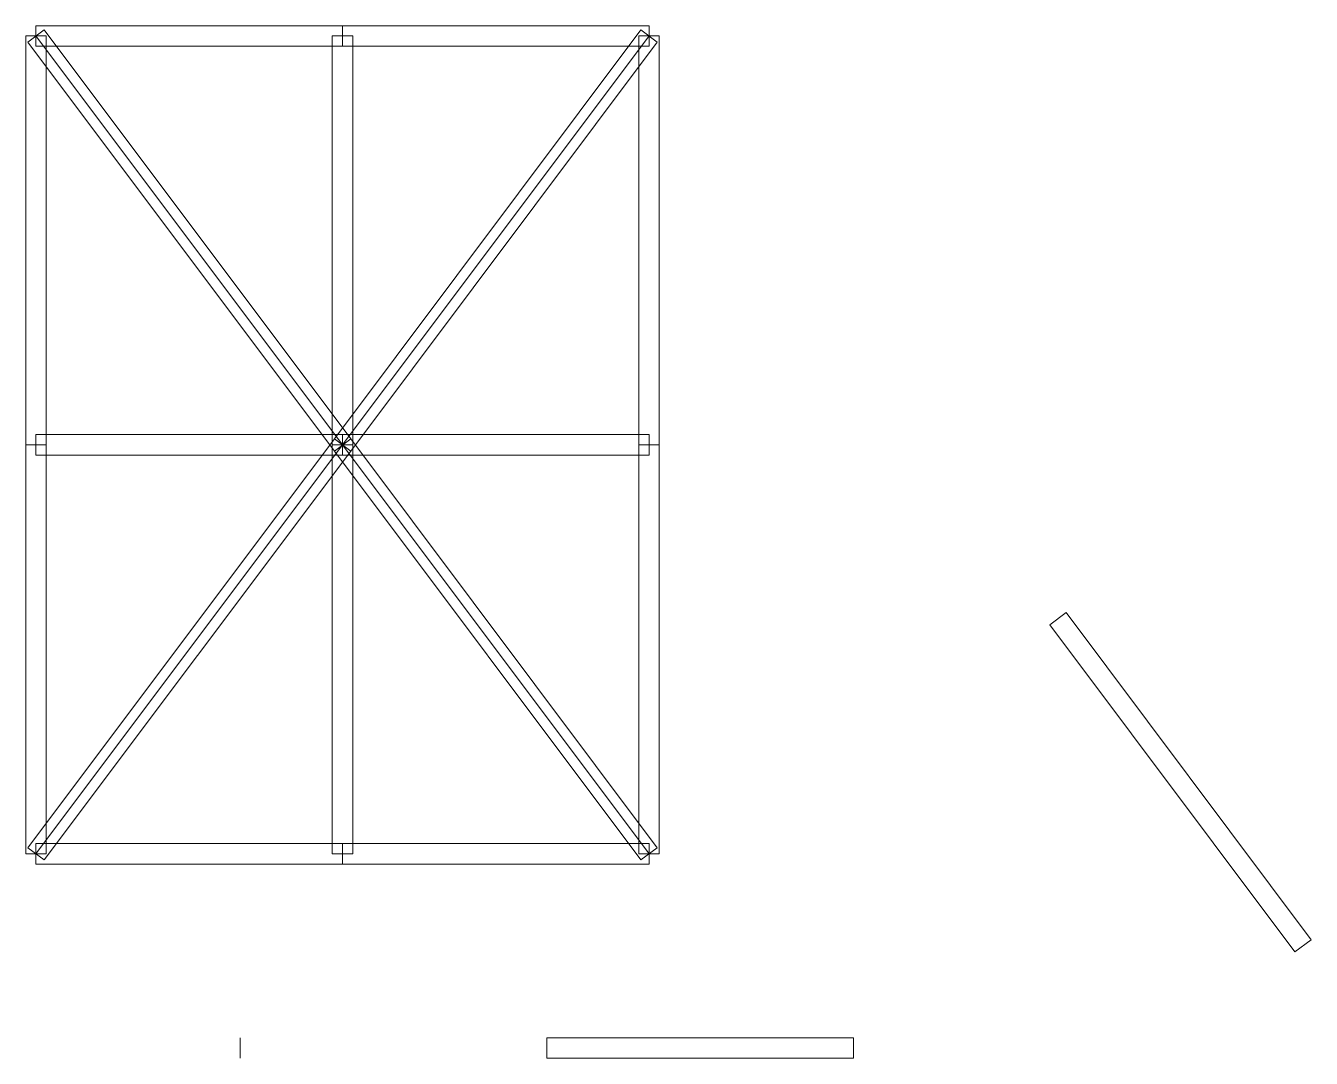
# Model space of a CAD drawing. Header units: millimetres. Extents: x -5 to 624, y -100 to 405.
import ezdxf

# ---------------------------------------------------------------- set-up
doc = ezdxf.new("R2010")
doc.units = ezdxf.units.MM
doc.layers.get('0').update_dxf_attribs({"linetype": 'CONTINUOUS', "lineweight": 0})

# ---------------------------------------------------------------- blocks, each defined once
blk = doc.blocks.new('horiz 150')
for p, q in [((0, 5), (150, 5)), ((0, -5), (0, 5)), ((150, 5), (150, -5)), ((150, -5), (0, -5))]:
    blk.add_line(p, q)
blk = doc.blocks.new('vert 200')
for p, q in [((5, 200), (-5, 200)), ((-5, 200), (-5, 0)), ((5, 0), (5, 200)), ((-5, 0), (5, 0))]:
    blk.add_line(p, q)
blk = doc.blocks.new('diag b')
for p, q in [((-4, -3), (4, 3)), ((0, 0), (150, -200)), ((154, -197), (4, 3)), ((-4, -3), (146, -203)), ((146, -203), (154, -197))]:
    blk.add_line(p, q)
blk = doc.blocks.new('diag a')
for p, q in [((146, 203), (-4, 3)), ((146, 203), (154, 197)), ((150, 200), (0, 0)), ((4, -3), (154, 197)), ((-4, 3), (4, -3))]:
    blk.add_line(p, q)

msp = doc.modelspace()

# ---------------------------------------------------------------- linework, layer by layer
for p, q in [((100, -100), (100, -90)), ((100, -90), (100, -90)), ((100, -90), (100, -100)), ((100, -100), (100, -100))]:
    msp.add_line(p, q)

# ---------------------------------------------------------------- block references
for name, p in [('diag b', (0, 400)), ('horiz 150', (0, 400)), ('diag a', (150, 200)), ('horiz 150', (150, 400)), ('vert 200', (0, 200)), ('vert 200', (150, 200)), ('vert 200', (300, 200)), ('diag a', (0, 0)), ('horiz 150', (0, 200)), ('diag b', (150, 200)), ('horiz 150', (150, 200)), ('vert 200', (0, 0)), ('vert 200', (150, 0)), ('vert 200', (300, 0)), ('horiz 150', (0, 0)), ('horiz 150', (150, 0)), ('horiz 150', (250, -95))]:
    msp.add_blockref(name, p)
at = {"rotation": 36.86}
msp.add_blockref('vert 200', (619.97, -45.02), dxfattribs=at)

doc.saveas('drawing.dxf')
